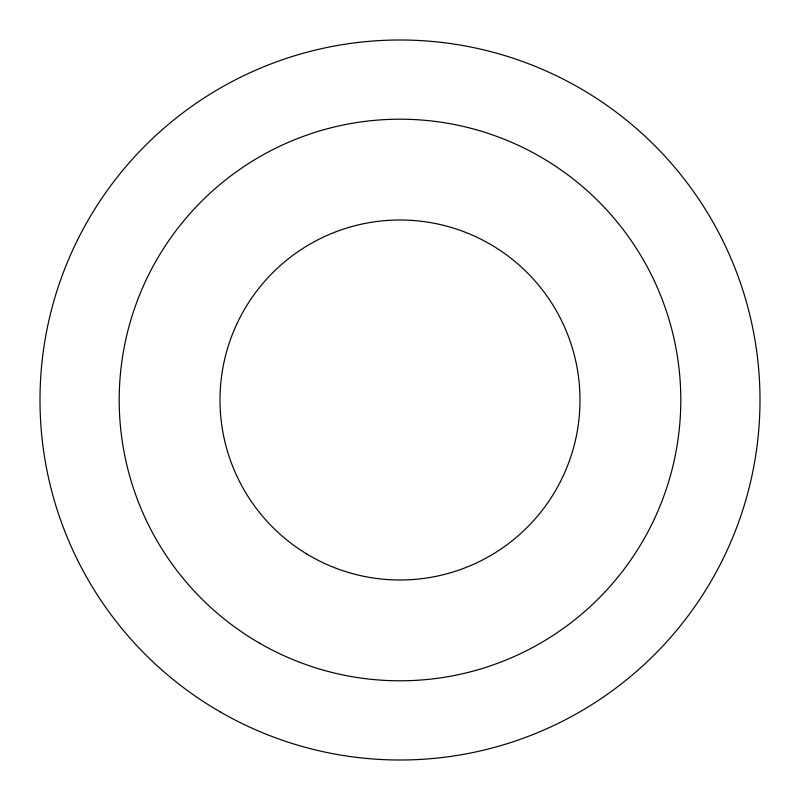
<?xml version="1.0" encoding="UTF-8"?>
<svg xmlns="http://www.w3.org/2000/svg" width="800" height="800" viewBox="0 0 800 800"><rect width="100%" height="100%" fill="white"/><g stroke="black" fill="none" stroke-linecap="round" stroke-linejoin="round"><path stroke-width="1.2" d="M220 711.77A360 360 0 0 0 760 400A360 360 0 0 0 220 88.23A360 360 0 0 0 220 711.77M259.6 643.18A280.8 280.8 0 0 0 680.8 400A280.8 280.8 0 0 0 259.6 156.82A280.8 280.8 0 0 0 259.6 643.18M306.88 554.04A180 180 0 0 0 579.96 403.62A180 180 0 0 0 313.16 242.33A180 180 0 0 0 306.88 554.04"/></g></svg>
